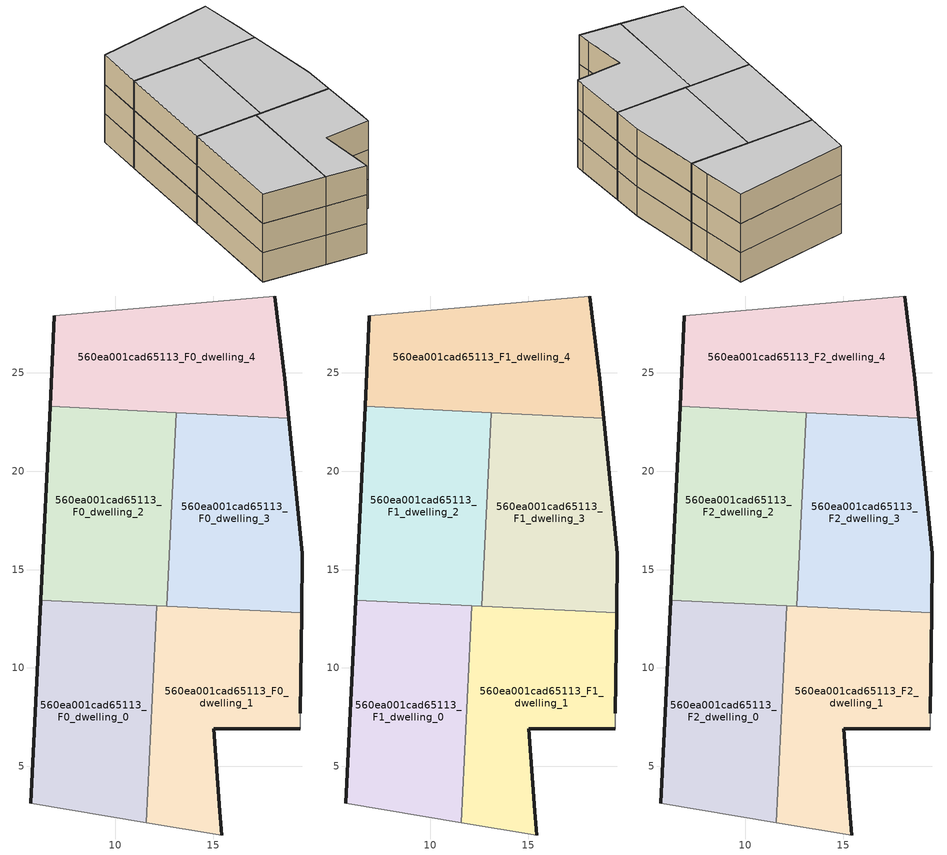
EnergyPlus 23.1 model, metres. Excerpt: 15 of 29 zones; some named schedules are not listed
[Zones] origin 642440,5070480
560ea001cad65113_F0_dwelling_0
 floor ground (EU_floor_Construction): 11.58,2.13 12.12,13.16 6.21,13.45 5.7,3.1 z0
 wall outside (EU_wall_Construction): 5.7,3.1 6.21,13.45 z0:3
 wall to 560ea001cad65113_F0_dwelling_1 (EU_wall_Construction): 12.12,13.16 11.58,2.13 z0:3
 wall adiabatic (EU_wall_Construction): 11.58,2.13 5.7,3.1 z0:3
 wall to 560ea001cad65113_F0_dwelling_2 (EU_wall_Construction): 6.21,13.45 12.12,13.16 z0:3
560ea001cad65113_F0_dwelling_1
 floor ground (EU_floor_Construction): 15.41,1.5 15.31,2.7 15.01,6.9 19.41,6.9 19.41,7.7 19.48,12.8 12.12,13.16 11.58,2.13 z0
 wall outside (EU_wall_Construction): 19.48,12.8 19.41,7.7 / 19.41,6.9 15.01,6.9 15.31,2.7 15.41,1.5 z0:3
 wall adiabatic (EU_wall_Construction): 15.41,1.5 11.58,2.13 / 19.41,7.7 19.41,6.9 z0:3
 wall to 560ea001cad65113_F0_dwelling_3 (EU_wall_Construction): 12.62,13.13 19.48,12.8 z0:3
 wall to 560ea001cad65113_F0_dwelling_2 (EU_wall_Construction): 12.12,13.16 12.62,13.13 z0:3
560ea001cad65113_F0_dwelling_2
 floor ground (EU_floor_Construction): 12.62,13.13 13.1,22.99 6.69,23.3 6.21,13.45 z0
 wall outside (EU_wall_Construction): 6.21,13.45 6.69,23.3 z0:3
 wall to 560ea001cad65113_F0_dwelling_3 (EU_wall_Construction): 13.1,22.99 12.62,13.13 z0:3
 wall to 560ea001cad65113_F0_dwelling_4 (EU_wall_Construction): 6.69,23.3 13.1,22.99 z0:3
560ea001cad65113_F0_dwelling_3
 floor ground (EU_floor_Construction): 19.48,12.8 19.52,15.81 18.82,22.71 13.1,22.99 12.62,13.13 z0
 wall outside (EU_wall_Construction): 18.82,22.71 19.52,15.81 19.48,12.8 z0:3
 wall to 560ea001cad65113_F0_dwelling_4 (EU_wall_Construction): 13.1,22.99 18.82,22.71 z0:3
560ea001cad65113_F0_dwelling_4
 floor ground (EU_floor_Construction): 18.82,22.71 18.62,24.71 18.12,28.92 6.91,27.92 6.69,23.3 z0
 wall outside (EU_wall_Construction): 18.12,28.92 18.62,24.71 18.82,22.71 / 6.69,23.3 6.91,27.92 z0:3
 wall adiabatic (EU_wall_Construction): 6.91,27.92 18.12,28.92 z0:3
560ea001cad65113_F1_dwelling_0
 floor to 560ea001cad65113_F0_dwelling_0 (EU_floor_Construction): 11.58,2.13 12.12,13.16 6.21,13.45 5.7,3.1 z3
 wall outside (EU_wall_Construction): 5.7,3.1 6.21,13.45 z3:6
 wall to 560ea001cad65113_F1_dwelling_1 (EU_wall_Construction): 12.12,13.16 11.58,2.13 z3:6
 wall adiabatic (EU_wall_Construction): 11.58,2.13 5.7,3.1 z3:6
 wall to 560ea001cad65113_F1_dwelling_2 (EU_wall_Construction): 6.21,13.45 12.12,13.16 z3:6
560ea001cad65113_F1_dwelling_1
 floor to 560ea001cad65113_F0_dwelling_1 (EU_floor_Construction): 15.41,1.5 15.31,2.7 15.01,6.9 19.41,6.9 19.41,7.7 19.48,12.8 12.12,13.16 11.58,2.13 z3
 wall outside (EU_wall_Construction): 19.48,12.8 19.41,7.7 / 19.41,6.9 15.01,6.9 15.31,2.7 15.41,1.5 z3:6
 wall adiabatic (EU_wall_Construction): 15.41,1.5 11.58,2.13 / 19.41,7.7 19.41,6.9 z3:6
 wall to 560ea001cad65113_F1_dwelling_3 (EU_wall_Construction): 12.62,13.13 19.48,12.8 z3:6
 wall to 560ea001cad65113_F1_dwelling_2 (EU_wall_Construction): 12.12,13.16 12.62,13.13 z3:6
560ea001cad65113_F1_dwelling_2
 floor to 560ea001cad65113_F0_dwelling_2 (EU_floor_Construction): 12.62,13.13 13.1,22.99 6.69,23.3 6.21,13.45 z3
 wall outside (EU_wall_Construction): 6.21,13.45 6.69,23.3 z3:6
 wall to 560ea001cad65113_F1_dwelling_3 (EU_wall_Construction): 13.1,22.99 12.62,13.13 z3:6
 wall to 560ea001cad65113_F1_dwelling_4 (EU_wall_Construction): 6.69,23.3 13.1,22.99 z3:6
560ea001cad65113_F1_dwelling_3
 floor to 560ea001cad65113_F0_dwelling_3 (EU_floor_Construction): 19.48,12.8 19.52,15.81 18.82,22.71 13.1,22.99 12.62,13.13 z3
 wall outside (EU_wall_Construction): 18.82,22.71 19.52,15.81 19.48,12.8 z3:6
 wall to 560ea001cad65113_F1_dwelling_4 (EU_wall_Construction): 13.1,22.99 18.82,22.71 z3:6
560ea001cad65113_F1_dwelling_4
 floor to 560ea001cad65113_F0_dwelling_4 (EU_floor_Construction): 18.82,22.71 18.62,24.71 18.12,28.92 6.91,27.92 6.69,23.3 z3
 wall outside (EU_wall_Construction): 18.12,28.92 18.62,24.71 18.82,22.71 / 6.69,23.3 6.91,27.92 z3:6
 wall adiabatic (EU_wall_Construction): 6.91,27.92 18.12,28.92 z3:6
560ea001cad65113_F2_dwelling_0
 floor to 560ea001cad65113_F1_dwelling_0 (EU_floor_Construction): 11.58,2.13 12.12,13.16 6.21,13.45 5.7,3.1 z6
 wall outside (EU_wall_Construction): 5.7,3.1 6.21,13.45 z6:9
 wall to 560ea001cad65113_F2_dwelling_1 (EU_wall_Construction): 12.12,13.16 11.58,2.13 z6:9
 wall adiabatic (EU_wall_Construction): 11.58,2.13 5.7,3.1 z6:9
 wall to 560ea001cad65113_F2_dwelling_2 (EU_wall_Construction): 6.21,13.45 12.12,13.16 z6:9
 ceiling to 560ea001cad65113_F3_dwelling_0 (EU_floor_Construction): 12.12,13.16 11.58,2.13 5.7,3.1 6.21,13.45 z9
560ea001cad65113_F2_dwelling_1
 floor to 560ea001cad65113_F1_dwelling_1 (EU_floor_Construction): 15.41,1.5 15.31,2.7 15.01,6.9 19.41,6.9 19.41,7.7 19.48,12.8 12.12,13.16 11.58,2.13 z6
 wall outside (EU_wall_Construction): 19.48,12.8 19.41,7.7 / 19.41,6.9 15.01,6.9 15.31,2.7 15.41,1.5 z6:9
 wall adiabatic (EU_wall_Construction): 15.41,1.5 11.58,2.13 / 19.41,7.7 19.41,6.9 z6:9
 wall to 560ea001cad65113_F2_dwelling_3 (EU_wall_Construction): 12.62,13.13 19.48,12.8 z6:9
 wall to 560ea001cad65113_F2_dwelling_2 (EU_wall_Construction): 12.12,13.16 12.62,13.13 z6:9
 ceiling to 560ea001cad65113_F3_dwelling_1 (EU_floor_Construction): 19.48,12.8 19.41,7.7 19.41,6.9 15.01,6.9 15.31,2.7 15.41,1.5 11.58,2.13 12.12,13.16 z9
560ea001cad65113_F2_dwelling_2
 floor to 560ea001cad65113_F1_dwelling_2 (EU_floor_Construction): 12.62,13.13 13.1,22.99 6.69,23.3 6.21,13.45 z6
 wall outside (EU_wall_Construction): 6.21,13.45 6.69,23.3 z6:9
 wall to 560ea001cad65113_F2_dwelling_3 (EU_wall_Construction): 13.1,22.99 12.62,13.13 z6:9
 wall to 560ea001cad65113_F2_dwelling_4 (EU_wall_Construction): 6.69,23.3 13.1,22.99 z6:9
 ceiling to 560ea001cad65113_F3_dwelling_2 (EU_floor_Construction): 13.1,22.99 12.62,13.13 6.21,13.45 6.69,23.3 z9
560ea001cad65113_F2_dwelling_3
 floor to 560ea001cad65113_F1_dwelling_3 (EU_floor_Construction): 19.48,12.8 19.52,15.81 18.82,22.71 13.1,22.99 12.62,13.13 z6
 wall outside (EU_wall_Construction): 18.82,22.71 19.52,15.81 19.48,12.8 z6:9
 wall to 560ea001cad65113_F2_dwelling_4 (EU_wall_Construction): 13.1,22.99 18.82,22.71 z6:9
 ceiling to 560ea001cad65113_F3_dwelling_3 (EU_floor_Construction): 18.82,22.71 19.52,15.81 19.48,12.8 12.62,13.13 13.1,22.99 z9
560ea001cad65113_F2_dwelling_4
 floor to 560ea001cad65113_F1_dwelling_4 (EU_floor_Construction): 18.82,22.71 18.62,24.71 18.12,28.92 6.91,27.92 6.69,23.3 z6
 wall outside (EU_wall_Construction): 18.12,28.92 18.62,24.71 18.82,22.71 / 6.69,23.3 6.91,27.92 z6:9
 wall adiabatic (EU_wall_Construction): 6.91,27.92 18.12,28.92 z6:9
 ceiling to 560ea001cad65113_F3_dwelling_4 (EU_floor_Construction): 18.12,28.92 18.62,24.71 18.82,22.71 6.69,23.3 6.91,27.92 z9
[Building]
EU S2 Campaign: North Axis=0; Terrain=City; Solar Distribution=FullExterior
[Site:Location]
Lyon-Bron: Latitude=45.75; Longitude=5; Time Zone=1; Elevation=198
[SizingPeriod:WeatherFileDays]
AnnualSizingPeriod: Begin Month=1; Begin Day of Month=1; End Month=12; End Day of Month=31; Day of Week for Start Day=Monday; Use Weather File Daylight Saving Period=No; Use Weather File Rain and Snow Indicators=No
[MATERIAL]
EU_InternalMass_Material: Roughness=MediumRough; Thickness=0.1; Conductivity=1; Density=1800; Specific Heat=900; Thermal Absorptance=0.9; Solar Absorptance=0.7; Visible Absorptance=0.7
[MATERIAL:NOMASS] Roughness=MediumRough; Thermal Absorptance=0.9; Solar Absorptance=0.7; Visible Absorptance=0.7
Name | Thermal Resistance
EU_wall_NoMass | 0.776494
EU_floor_NoMass | 0.421597
[CONSTRUCTION]
EU_wall_Construction: EU_wall_NoMass
EU_floor_Construction: EU_floor_NoMass
EU_InternalMass_Construction: EU_InternalMass_Material
[ZONE] Type=1; Multiplier=1; Ceiling Height=autocalculate; Floor Area=autocalculate; Part of Total Floor Area=Yes
Name | Volume
560ea001cad65113_F0_dwelling_0; 560ea001cad65113_F1_dwelling_0; 560ea001cad65113_F2_dwelling_0 | 189.911
560ea001cad65113_F0_dwelling_1; 560ea001cad65113_F1_dwelling_1; 560ea001cad65113_F2_dwelling_1 | 189.937
560ea001cad65113_F0_dwelling_2; 560ea001cad65113_F1_dwelling_2; 560ea001cad65113_F2_dwelling_2 | 189.917
560ea001cad65113_F0_dwelling_3; 560ea001cad65113_F1_dwelling_3; 560ea001cad65113_F2_dwelling_3 | 189.935
560ea001cad65113_F0_dwelling_4; 560ea001cad65113_F1_dwelling_4; 560ea001cad65113_F2_dwelling_4 | 189.949
[INTERNALMASS] Construction=EU_InternalMass_Construction
Name | Zone or ZoneList | Surface Area
560ea001cad65113_F0_dwelling_0_EU_InternalMass | 560ea001cad65113_F0_dwelling_0 | 63.307
560ea001cad65113_F0_dwelling_1_EU_InternalMass | 560ea001cad65113_F0_dwelling_1 | 63.3128
560ea001cad65113_F0_dwelling_2_EU_InternalMass | 560ea001cad65113_F0_dwelling_2 | 63.3089
560ea001cad65113_F0_dwelling_3_EU_InternalMass | 560ea001cad65113_F0_dwelling_3 | 63.3126
560ea001cad65113_F0_dwelling_4_EU_InternalMass | 560ea001cad65113_F0_dwelling_4 | 63.3167
560ea001cad65113_F1_dwelling_0_EU_InternalMass | 560ea001cad65113_F1_dwelling_0 | 63.307
560ea001cad65113_F1_dwelling_1_EU_InternalMass | 560ea001cad65113_F1_dwelling_1 | 63.3128
560ea001cad65113_F1_dwelling_2_EU_InternalMass | 560ea001cad65113_F1_dwelling_2 | 63.3089
560ea001cad65113_F1_dwelling_3_EU_InternalMass | 560ea001cad65113_F1_dwelling_3 | 63.3126
560ea001cad65113_F1_dwelling_4_EU_InternalMass | 560ea001cad65113_F1_dwelling_4 | 63.3167
560ea001cad65113_F2_dwelling_0_EU_InternalMass | 560ea001cad65113_F2_dwelling_0 | 63.307
560ea001cad65113_F2_dwelling_1_EU_InternalMass | 560ea001cad65113_F2_dwelling_1 | 63.3128
560ea001cad65113_F2_dwelling_2_EU_InternalMass | 560ea001cad65113_F2_dwelling_2 | 63.3089
560ea001cad65113_F2_dwelling_3_EU_InternalMass | 560ea001cad65113_F2_dwelling_3 | 63.3126
560ea001cad65113_F2_dwelling_4_EU_InternalMass | 560ea001cad65113_F2_dwelling_4 | 63.3167
[OTHEREQUIPMENT] Fuel Type=Electricity; Design Level Calculation Method=Watts/Area; Power per Zone Floor Area=1; Fraction Latent=0; Fraction Radiant=0; Fraction Lost=0; Carbon Dioxide Generation Rate=0; EndUse Subcategory=EU_Step8_InternalGains
Name | Zone or ZoneList or Space or SpaceList | Schedule
EU_Step8_InternalGain_560ea001cad65113_F0_dwelling_0_f000 | 560ea001cad65113_F0_dwelling_0 | EU_Step8_GainSchedule_560ea001cad65113_F0_dwelling_0_f000
EU_Step8_InternalGain_560ea001cad65113_F0_dwelling_1_f000 | 560ea001cad65113_F0_dwelling_1 | EU_Step8_GainSchedule_560ea001cad65113_F0_dwelling_1_f000
EU_Step8_InternalGain_560ea001cad65113_F0_dwelling_2_f000 | 560ea001cad65113_F0_dwelling_2 | EU_Step8_GainSchedule_560ea001cad65113_F0_dwelling_2_f000
EU_Step8_InternalGain_560ea001cad65113_F0_dwelling_3_f000 | 560ea001cad65113_F0_dwelling_3 | EU_Step8_GainSchedule_560ea001cad65113_F0_dwelling_3_f000
EU_Step8_InternalGain_560ea001cad65113_F0_dwelling_4_f000 | 560ea001cad65113_F0_dwelling_4 | EU_Step8_GainSchedule_560ea001cad65113_F0_dwelling_4_f000
EU_Step8_InternalGain_560ea001cad65113_F1_dwelling_0_f000 | 560ea001cad65113_F1_dwelling_0 | EU_Step8_GainSchedule_560ea001cad65113_F1_dwelling_0_f000
EU_Step8_InternalGain_560ea001cad65113_F1_dwelling_1_f000 | 560ea001cad65113_F1_dwelling_1 | EU_Step8_GainSchedule_560ea001cad65113_F1_dwelling_1_f000
EU_Step8_InternalGain_560ea001cad65113_F1_dwelling_2_f000 | 560ea001cad65113_F1_dwelling_2 | EU_Step8_GainSchedule_560ea001cad65113_F1_dwelling_2_f000
EU_Step8_InternalGain_560ea001cad65113_F1_dwelling_3_f000 | 560ea001cad65113_F1_dwelling_3 | EU_Step8_GainSchedule_560ea001cad65113_F1_dwelling_3_f000
EU_Step8_InternalGain_560ea001cad65113_F1_dwelling_4_f000 | 560ea001cad65113_F1_dwelling_4 | EU_Step8_GainSchedule_560ea001cad65113_F1_dwelling_4_f000
EU_Step8_InternalGain_560ea001cad65113_F2_dwelling_0_f000 | 560ea001cad65113_F2_dwelling_0 | EU_Step8_GainSchedule_560ea001cad65113_F2_dwelling_0_f000
EU_Step8_InternalGain_560ea001cad65113_F2_dwelling_1_f000 | 560ea001cad65113_F2_dwelling_1 | EU_Step8_GainSchedule_560ea001cad65113_F2_dwelling_1_f000
EU_Step8_InternalGain_560ea001cad65113_F2_dwelling_2_f000 | 560ea001cad65113_F2_dwelling_2 | EU_Step8_GainSchedule_560ea001cad65113_F2_dwelling_2_f000
EU_Step8_InternalGain_560ea001cad65113_F2_dwelling_3_f000 | 560ea001cad65113_F2_dwelling_3 | EU_Step8_GainSchedule_560ea001cad65113_F2_dwelling_3_f000
EU_Step8_InternalGain_560ea001cad65113_F2_dwelling_4_f000 | 560ea001cad65113_F2_dwelling_4 | EU_Step8_GainSchedule_560ea001cad65113_F2_dwelling_4_f000
[ZONEVENTILATION:DESIGNFLOWRATE] Schedule=EU_AlwaysOn; Design Flow Rate Calculation Method=AirChanges/Hour; Air Changes per Hour=0.693814; Ventilation Type=Natural; Fan Pressure Rise=0; Fan Total Efficiency=1; Constant Term Coefficient=1; Temperature Term Coefficient=0; Velocity Term Coefficient=0; Velocity Squared Term Coefficient=0; Minimum Indoor Temperature=-100; Maximum Indoor Temperature=100; Delta Temperature=-100; Minimum Outdoor Temperature=-100; Maximum Outdoor Temperature=100; Maximum Wind Speed=40
Name | Zone or ZoneList or Space or SpaceList
EU_ConstantAir_560ea001cad65113_F0_dwelling_0 | 560ea001cad65113_F0_dwelling_0
EU_ConstantAir_560ea001cad65113_F0_dwelling_1 | 560ea001cad65113_F0_dwelling_1
EU_ConstantAir_560ea001cad65113_F0_dwelling_2 | 560ea001cad65113_F0_dwelling_2
EU_ConstantAir_560ea001cad65113_F0_dwelling_3 | 560ea001cad65113_F0_dwelling_3
EU_ConstantAir_560ea001cad65113_F0_dwelling_4 | 560ea001cad65113_F0_dwelling_4
EU_ConstantAir_560ea001cad65113_F1_dwelling_0 | 560ea001cad65113_F1_dwelling_0
EU_ConstantAir_560ea001cad65113_F1_dwelling_1 | 560ea001cad65113_F1_dwelling_1
EU_ConstantAir_560ea001cad65113_F1_dwelling_2 | 560ea001cad65113_F1_dwelling_2
EU_ConstantAir_560ea001cad65113_F1_dwelling_3 | 560ea001cad65113_F1_dwelling_3
EU_ConstantAir_560ea001cad65113_F1_dwelling_4 | 560ea001cad65113_F1_dwelling_4
EU_ConstantAir_560ea001cad65113_F2_dwelling_0 | 560ea001cad65113_F2_dwelling_0
EU_ConstantAir_560ea001cad65113_F2_dwelling_1 | 560ea001cad65113_F2_dwelling_1
EU_ConstantAir_560ea001cad65113_F2_dwelling_2 | 560ea001cad65113_F2_dwelling_2
EU_ConstantAir_560ea001cad65113_F2_dwelling_3 | 560ea001cad65113_F2_dwelling_3
EU_ConstantAir_560ea001cad65113_F2_dwelling_4 | 560ea001cad65113_F2_dwelling_4
[HVACTEMPLATE:THERMOSTAT] Constant Heating Setpoint=20; Constant Cooling Setpoint=50
EU_HeatOnly_560ea001cad65113_F0_dwelling_0; EU_HeatOnly_560ea001cad65113_F0_dwelling_1; EU_HeatOnly_560ea001cad65113_F0_dwelling_2; EU_HeatOnly_560ea001cad65113_F0_dwelling_3; EU_HeatOnly_560ea001cad65113_F0_dwelling_4; EU_HeatOnly_560ea001cad65113_F1_dwelling_0; EU_HeatOnly_560ea001cad65113_F1_dwelling_1; EU_HeatOnly_560ea001cad65113_F1_dwelling_2; EU_HeatOnly_560ea001cad65113_F1_dwelling_3; EU_HeatOnly_560ea001cad65113_F1_dwelling_4; EU_HeatOnly_560ea001cad65113_F2_dwelling_0; EU_HeatOnly_560ea001cad65113_F2_dwelling_1; EU_HeatOnly_560ea001cad65113_F2_dwelling_2; EU_HeatOnly_560ea001cad65113_F2_dwelling_3; EU_HeatOnly_560ea001cad65113_F2_dwelling_4; EU_HeatOnly_560ea001cad65113_F3_dwelling_0; EU_HeatOnly_560ea001cad65113_F3_dwelling_1; EU_HeatOnly_560ea001cad65113_F3_dwelling_2; EU_HeatOnly_560ea001cad65113_F3_dwelling_3; EU_HeatOnly_560ea001cad65113_F3_dwelling_4; EU_HeatOnly_560ea001cad65113_F4_dwelling_0; EU_HeatOnly_560ea001cad65113_F4_dwelling_1; EU_HeatOnly_560ea001cad65113_F4_dwelling_2; EU_HeatOnly_560ea001cad65113_F4_dwelling_3; EU_HeatOnly_560ea001cad65113_F4_dwelling_4; EU_HeatOnly_560ea001cad65113_F5_dwelling_0; EU_HeatOnly_560ea001cad65113_F5_dwelling_1; EU_HeatOnly_560ea001cad65113_F5_dwelling_2; EU_HeatOnly_560ea001cad65113_F5_dwelling_3
[HVACTEMPLATE:ZONE:IDEALLOADSAIRSYSTEM] System Availability Schedule=EU_AlwaysOn; Maximum Heating Supply Air Temperature=50; Minimum Cooling Supply Air Temperature=13; Maximum Heating Supply Air Humidity Ratio=0.0156; Minimum Cooling Supply Air Humidity Ratio=0.0077; Heating Limit=NoLimit; Cooling Limit=NoLimit; Heating Availability Schedule=EU_AlwaysOn; Cooling Availability Schedule=EU_CoolingOff; Dehumidification Control Type=ConstantSensibleHeatRatio; Cooling Sensible Heat Ratio=0.7; Dehumidification Setpoint=60; Humidification Control Type=None; Humidification Setpoint=30; Outdoor Air Method=None; Outdoor Air Flow Rate per Person=0.00944; Outdoor Air Flow Rate per Zone Floor Area=0; Outdoor Air Flow Rate per Zone=0; Demand Controlled Ventilation Type=None; Outdoor Air Economizer Type=NoEconomizer; Heat Recovery Type=None; Sensible Heat Recovery Effectiveness=0.7; Latent Heat Recovery Effectiveness=0.65
Name | Template Thermostat
560ea001cad65113_F0_dwelling_0 | EU_HeatOnly_560ea001cad65113_F0_dwelling_0
560ea001cad65113_F0_dwelling_1 | EU_HeatOnly_560ea001cad65113_F0_dwelling_1
560ea001cad65113_F0_dwelling_2 | EU_HeatOnly_560ea001cad65113_F0_dwelling_2
560ea001cad65113_F0_dwelling_3 | EU_HeatOnly_560ea001cad65113_F0_dwelling_3
560ea001cad65113_F0_dwelling_4 | EU_HeatOnly_560ea001cad65113_F0_dwelling_4
560ea001cad65113_F1_dwelling_0 | EU_HeatOnly_560ea001cad65113_F1_dwelling_0
560ea001cad65113_F1_dwelling_1 | EU_HeatOnly_560ea001cad65113_F1_dwelling_1
560ea001cad65113_F1_dwelling_2 | EU_HeatOnly_560ea001cad65113_F1_dwelling_2
560ea001cad65113_F1_dwelling_3 | EU_HeatOnly_560ea001cad65113_F1_dwelling_3
560ea001cad65113_F1_dwelling_4 | EU_HeatOnly_560ea001cad65113_F1_dwelling_4
560ea001cad65113_F2_dwelling_0 | EU_HeatOnly_560ea001cad65113_F2_dwelling_0
560ea001cad65113_F2_dwelling_1 | EU_HeatOnly_560ea001cad65113_F2_dwelling_1
560ea001cad65113_F2_dwelling_2 | EU_HeatOnly_560ea001cad65113_F2_dwelling_2
560ea001cad65113_F2_dwelling_3 | EU_HeatOnly_560ea001cad65113_F2_dwelling_3
560ea001cad65113_F2_dwelling_4 | EU_HeatOnly_560ea001cad65113_F2_dwelling_4
[SIZING:ZONE] Zone Cooling Design Supply Air Temperature Input Method=SupplyAirTemperature; Zone Cooling Design Supply Air Temperature=13; Zone Heating Design Supply Air Temperature Input Method=SupplyAirTemperature; Zone Heating Design Supply Air Temperature=50; Zone Cooling Design Supply Air Humidity Ratio=0.008; Zone Heating Design Supply Air Humidity Ratio=0.008; Cooling Design Air Flow Method=DesignDay; Cooling Design Air Flow Rate=0; Cooling Minimum Air Flow per Zone Floor Area=0.000762; Cooling Minimum Air Flow=0; Cooling Minimum Air Flow Fraction=0.2; Heating Design Air Flow Method=DesignDay; Heating Design Air Flow Rate=0; Heating Maximum Air Flow per Zone Floor Area=0.002032; Heating Maximum Air Flow=0.141576; Heating Maximum Air Flow Fraction=0.3; Account for Dedicated Outdoor Air System=No; Dedicated Outdoor Air System Control Strategy=NeutralSupplyAir; Dedicated Outdoor Air Low Setpoint Temperature for Design=autosize; Dedicated Outdoor Air High Setpoint Temperature for Design=autosize; Zone Load Sizing Method=Sensible Load Only No Latent Load; Zone Latent Cooling Design Supply Air Humidity Ratio Input Method=HumidityRatioDifference; Zone Cooling Design Supply Air Humidity Ratio Difference=0.005; Zone Latent Heating Design Supply Air Humidity Ratio Input Method=HumidityRatioDifference; Zone Humidification Design Supply Air Humidity Ratio Difference=0.005
560ea001cad65113_F0_dwelling_0; 560ea001cad65113_F0_dwelling_1; 560ea001cad65113_F0_dwelling_2; 560ea001cad65113_F0_dwelling_3; 560ea001cad65113_F0_dwelling_4; 560ea001cad65113_F1_dwelling_0; 560ea001cad65113_F1_dwelling_1; 560ea001cad65113_F1_dwelling_2; 560ea001cad65113_F1_dwelling_3; 560ea001cad65113_F1_dwelling_4; 560ea001cad65113_F2_dwelling_0; 560ea001cad65113_F2_dwelling_1; 560ea001cad65113_F2_dwelling_2; 560ea001cad65113_F2_dwelling_3; 560ea001cad65113_F2_dwelling_4
[SCHEDULE:FILE] Column Number=1; Rows to Skip at Top=0; Number of Hours of Data=8760; Column Separator=Comma; Interpolate to Timestep=No; Minutes per Item=60; Adjust Schedule for Daylight Savings=Yes
Name | File
EU_Step8_GainSchedule_560ea001cad65113_F0_dwelling_0_f000 | ../../schedules/560ea001cad65113/560ea001cad65113_F0_dwelling_0_f000_gain.csv
EU_Step8_GainSchedule_560ea001cad65113_F0_dwelling_1_f000 | ../../schedules/560ea001cad65113/560ea001cad65113_F0_dwelling_1_f000_gain.csv
EU_Step8_GainSchedule_560ea001cad65113_F0_dwelling_2_f000 | ../../schedules/560ea001cad65113/560ea001cad65113_F0_dwelling_2_f000_gain.csv
EU_Step8_GainSchedule_560ea001cad65113_F0_dwelling_3_f000 | ../../schedules/560ea001cad65113/560ea001cad65113_F0_dwelling_3_f000_gain.csv
EU_Step8_GainSchedule_560ea001cad65113_F0_dwelling_4_f000 | ../../schedules/560ea001cad65113/560ea001cad65113_F0_dwelling_4_f000_gain.csv
